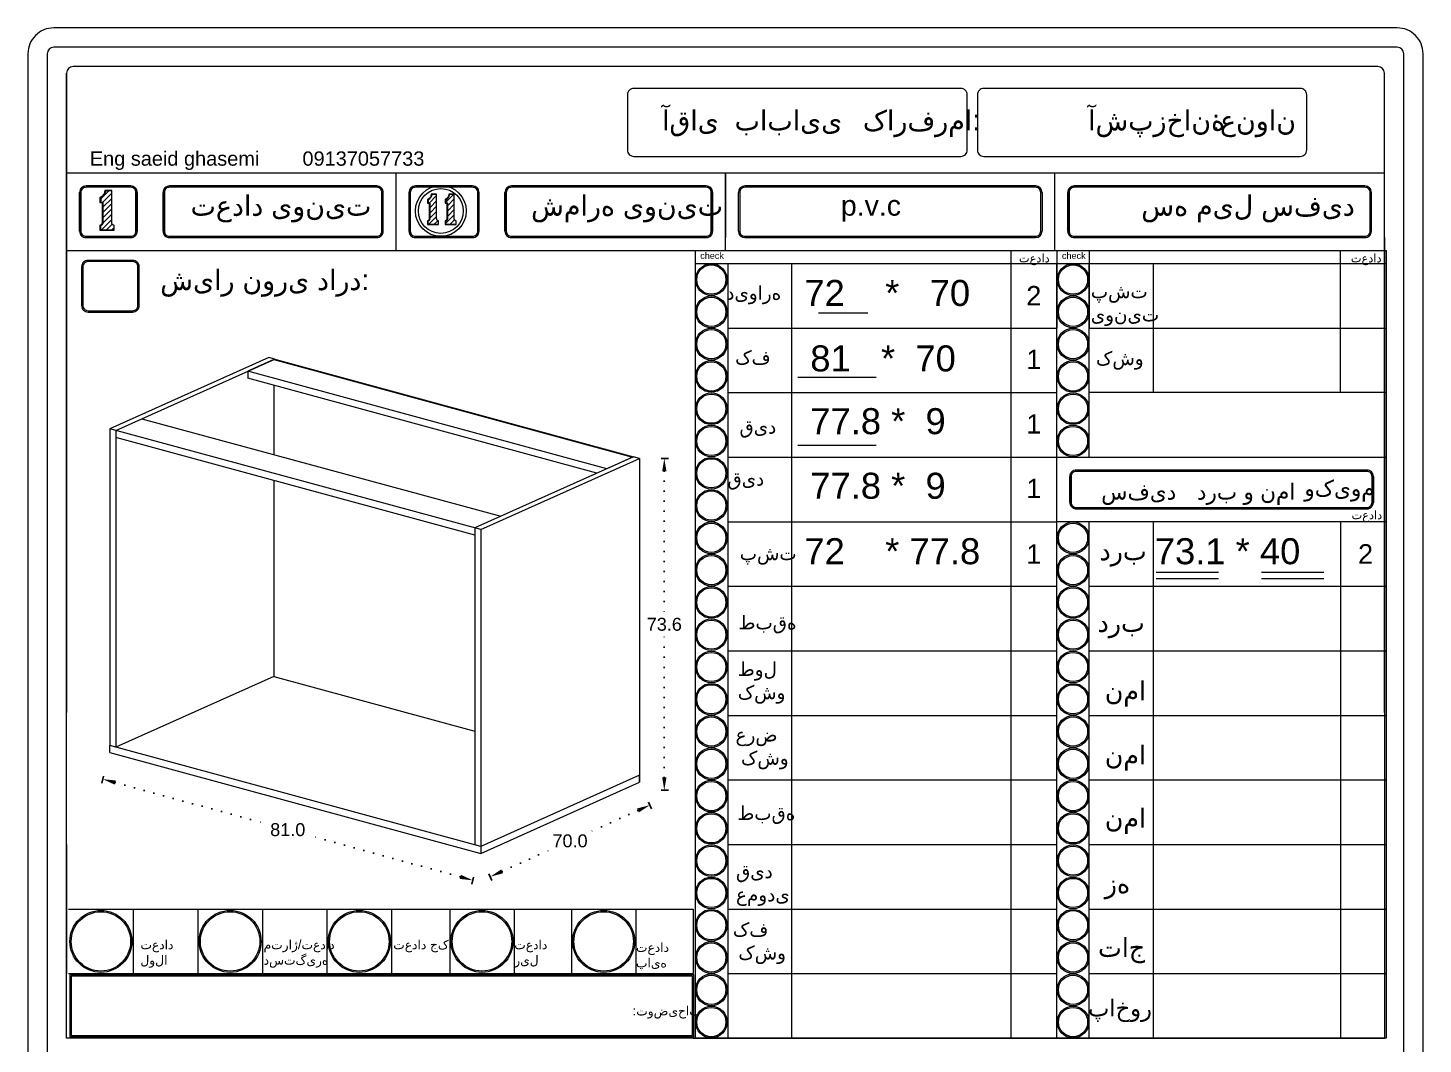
# Model space of a CAD drawing. Header units: inches. Extents: x 352 to 11605, y -941 to 2503.
# Drawn here: x 10540.4 to 10972.4, y 1257 to 1571.8 of the extents above; entities that cross this region are included whole.
import ezdxf

# ---------------------------------------------------------------- set-up
doc = ezdxf.new("R2010")
doc.units = ezdxf.units.IN
doc.header["$MEASUREMENT"] = 0
doc.linetypes.add('ACAD_ISO07W100', pattern=[3, 0, -3])
doc.styles.get("Standard").update_dxf_attribs({"font": 'arial.ttf'})
doc.dimstyles.new('ISO-25', dxfattribs={"dimtxt": 4, "dimasz": 4, "dimexe": 1.25, "dimexo": 0.625, "dimtad": 1, "dimtih": 1, "dimtoh": 1, "dimdec": 1, "dimtxsty": 'Standard', "dimcen": 2.5, "dimadec": 0, "dimazin": 0, "dimtfac": 1, "dimtdec": 1, "dimtmove": 0, "dimatfit": 3, "dimfxl": 1, "dimfxlon": 1, "dimarcsym": 0})
pattern_1 = [(45, (10098.6204, 2061.2875), (-0.8148213, 0.8148213), [])]

# ---------------------------------------------------------------- blocks, each defined once
blk = doc.blocks.new('*D168')
at = {"color": 0, "lineweight": -2, "transparency": 16777216}
for p, q in [((10736.45, 1438.44), (10738.7, 1438.44)), ((10736.45, 1335.61), (10738.7, 1335.61))]:
    blk.add_line(p, q, dxfattribs=at)
at = {"color": 0, "linetype": 'ACAD_ISO07W100', "lineweight": -2, "transparency": 16777216}
for p, q in [((10737.45, 1434.44), (10737.45, 1389.69)), ((10737.45, 1339.61), (10737.45, 1384.36))]:
    blk.add_line(p, q, dxfattribs=at)
at = {"color": 0, "transparency": 16777216}
for points in [[(10736.79, 1434.44), (10738.12, 1434.44), (10737.45, 1438.44)], [(10736.79, 1339.61), (10738.12, 1339.61), (10737.45, 1335.61)]]:
    blk.add_solid(points, dxfattribs=at)
at = {"layer": 'Defpoints', "color": 0, "transparency": 16777216}
for p in [(10729.76, 1438.44), (10737.45, 1438.44), (10730.88, 1335.61)]:
    blk.add_point(p, dxfattribs=at)
at = {"color": 0, "lineweight": 20, "transparency": 16777216, "insert": (10737.45, 1387.02), "char_height": 4, "attachment_point": 5}
blk.add_mtext('73.6', dxfattribs=at)
blk = doc.blocks.new('*D166')
at = {"color": 0, "lineweight": -2, "transparency": 16777216}
for p, q in [((10732.53, 1331.93), (10733.45, 1329.88)), ((10683.16, 1309.77), (10684.08, 1307.72))]:
    blk.add_line(p, q, dxfattribs=at)
at = {"color": 0, "linetype": 'ACAD_ISO07W100', "lineweight": -2, "transparency": 16777216}
for p, q in [((10729.29, 1329.38), (10714.05, 1322.54)), ((10687.22, 1310.5), (10702.46, 1317.34))]:
    blk.add_line(p, q, dxfattribs=at)
at = {"color": 0, "transparency": 16777216}
for points in [[(10729.02, 1329.99), (10729.57, 1328.77), (10732.94, 1331.02)], [(10686.95, 1311.11), (10687.49, 1309.89), (10683.57, 1308.86)]]:
    blk.add_solid(points, dxfattribs=at)
at = {"layer": 'Defpoints', "color": 0, "transparency": 16777216}
for p in [(10729.76, 1338.12), (10680.39, 1315.96), (10683.57, 1308.86)]:
    blk.add_point(p, dxfattribs=at)
at = {"color": 0, "lineweight": 20, "transparency": 16777216, "insert": (10708.26, 1319.94), "char_height": 4, "attachment_point": 5}
blk.add_mtext('70.0', dxfattribs=at)
blk = doc.blocks.new('*D167')
at = {"color": 0, "lineweight": -2, "transparency": 16777216}
for p, q in [((10563.84, 1340.04), (10563.25, 1337.87)), ((10678.4, 1308.71), (10677.81, 1306.54))]:
    blk.add_line(p, q, dxfattribs=at)
at = {"color": 0, "linetype": 'ACAD_ISO07W100', "lineweight": -2, "transparency": 16777216}
for p, q in [((10567.43, 1338.02), (10615.04, 1325)), ((10674.28, 1308.8), (10626.67, 1321.82))]:
    blk.add_line(p, q, dxfattribs=at)
at = {"color": 0, "transparency": 16777216}
for points in [[(10567.61, 1338.66), (10567.26, 1337.38), (10563.58, 1339.07)], [(10674.46, 1309.45), (10674.11, 1308.16), (10678.14, 1307.75)]]:
    blk.add_solid(points, dxfattribs=at)
at = {"layer": 'Defpoints', "color": 0, "transparency": 16777216}
for p in [(10565.82, 1347.29), (10563.58, 1339.07), (10680.39, 1315.96)]:
    blk.add_point(p, dxfattribs=at)
at = {"color": 0, "lineweight": 20, "transparency": 16777216, "insert": (10620.86, 1323.41), "char_height": 4, "attachment_point": 5}
blk.add_mtext('81.0', dxfattribs=at)

msp = doc.modelspace()

# ---------------------------------------------------------------- hatches: boundary and pattern name
at = {"lineweight": 20}
h = msp.add_hatch(dxfattribs=at)
h.set_pattern_fill('ANSI31', color=256, scale=9.218651)
h.set_pattern_definition([(45, (9817.1403, 2060.4169), (-0.8148213, 0.8148213), [])])
h.paths.add_polyline_path([(10566.91, 1510.67), (10566.82, 1510.71), (10566.73, 1510.76), (10566.65, 1510.83), (10566.58, 1510.9), (10566.52, 1510.98), (10566.47, 1511.06), (10566.43, 1511.15), (10566.4, 1511.25), (10566.38, 1511.35), (10566.38, 1511.45), (10566.38, 1521.37), (10564.52, 1521.37), (10564.49, 1521.14), (10564.44, 1520.91), (10564.37, 1520.69), (10564.29, 1520.47), (10564.18, 1520.26), (10564.06, 1520.07), (10563.92, 1519.88), (10563.77, 1519.7), (10563.6, 1519.54), (10563.41, 1519.4), (10563.22, 1519.27), (10563.01, 1519.16), (10563.01, 1517.75), (10563.42, 1517.75), (10563.73, 1517.73), (10563.73, 1511.49), (10563.71, 1511.39), (10563.69, 1511.3), (10563.66, 1511.21), (10563.62, 1511.12), (10563.56, 1511.03), (10563.51, 1510.96), (10563.44, 1510.89), (10563.36, 1510.83), (10563.28, 1510.77), (10563.2, 1510.72), (10563.11, 1510.69), (10563.01, 1510.66), (10563.01, 1509.23), (10567.1, 1509.23), (10567.1, 1510.61), (10567, 1510.63)])
h = msp.add_hatch(dxfattribs=at)
h.set_pattern_fill('ANSI31', color=256, scale=9.218651)
h.set_pattern_definition(pattern_1)
h.paths.add_polyline_path([(10667.37, 1512.05), (10667.3, 1512.08), (10667.23, 1512.12), (10667.17, 1512.17), (10667.12, 1512.22), (10667.07, 1512.28), (10667.03, 1512.35), (10667, 1512.42), (10666.98, 1512.49), (10666.97, 1512.57), (10666.96, 1512.65), (10666.96, 1520.29), (10665.53, 1520.29), (10665.51, 1520.11), (10665.47, 1519.93), (10665.42, 1519.76), (10665.35, 1519.59), (10665.27, 1519.43), (10665.18, 1519.28), (10665.07, 1519.14), (10664.95, 1519), (10664.82, 1518.88), (10664.68, 1518.77), (10664.53, 1518.67), (10664.37, 1518.58), (10664.37, 1517.5), (10664.68, 1517.5), (10664.92, 1517.48), (10664.92, 1512.68), (10664.91, 1512.6), (10664.89, 1512.53), (10664.87, 1512.46), (10664.84, 1512.39), (10664.8, 1512.33), (10664.75, 1512.27), (10664.7, 1512.22), (10664.64, 1512.17), (10664.58, 1512.13), (10664.51, 1512.09), (10664.44, 1512.06), (10664.37, 1512.04), (10664.37, 1510.94), (10667.52, 1510.94), (10667.52, 1512.01), (10667.44, 1512.02)])
h = msp.add_hatch(dxfattribs=at)
h.set_pattern_fill('ANSI31', color=256, scale=9.218651)
h.set_pattern_definition(pattern_1)
h.paths.add_polyline_path([(10672.83, 1512.05), (10672.76, 1512.08), (10672.7, 1512.12), (10672.64, 1512.17), (10672.58, 1512.22), (10672.54, 1512.28), (10672.5, 1512.35), (10672.47, 1512.42), (10672.44, 1512.49), (10672.43, 1512.57), (10672.43, 1512.65), (10672.43, 1520.29), (10670.99, 1520.29), (10670.97, 1520.11), (10670.93, 1519.93), (10670.88, 1519.76), (10670.82, 1519.59), (10670.74, 1519.43), (10670.64, 1519.28), (10670.53, 1519.14), (10670.41, 1519), (10670.28, 1518.88), (10670.14, 1518.77), (10669.99, 1518.67), (10669.84, 1518.58), (10669.84, 1517.5), (10670.15, 1517.5), (10670.38, 1517.48), (10670.38, 1512.68), (10670.37, 1512.6), (10670.36, 1512.53), (10670.33, 1512.46), (10670.3, 1512.39), (10670.26, 1512.33), (10670.21, 1512.27), (10670.16, 1512.22), (10670.1, 1512.17), (10670.04, 1512.13), (10669.98, 1512.09), (10669.91, 1512.06), (10669.84, 1512.04), (10669.84, 1510.94), (10672.98, 1510.94), (10672.98, 1512.01), (10672.91, 1512.02)])

# ---------------------------------------------------------------- linework, layer by layer
for p, q in [((10552.4, 1258.82), (10552.4, 1557.79)), ((10960.4, 1526.82), (10552.4, 1526.82)), ((10552.4, 1347.83), (10552.4, 1526.82)), ((10654.4, 1502.82), (10654.4, 1526.82)), ((10756.4, 1502.82), (10756.4, 1526.82)), ((10756.4, 1526.82), (10756.4, 1506.82)), ((10858.4, 1502.82), (10858.4, 1526.82)), ((10556.4, 1508.82), (10556.4, 1520.82)), ((10572.25, 1522.82), (10558.4, 1522.82)), ((10574.25, 1520.82), (10574.25, 1508.82)), ((10582.25, 1508.82), (10582.25, 1520.82)), ((10648.4, 1522.82), (10584.25, 1522.82)), ((10650.4, 1508.82), (10650.4, 1520.82)), ((10658.4, 1520.82), (10658.4, 1508.82)), ((10678.11, 1522.82), (10660.4, 1522.82)), ((10680.11, 1508.82), (10680.11, 1520.82)), ((10688.11, 1508.82), (10688.11, 1520.82)), ((10750.4, 1522.82), (10690.11, 1522.82)), ((10752.4, 1520.82), (10752.4, 1508.82)), ((10760.4, 1508.82), (10760.4, 1520.82)), ((10852.4, 1522.82), (10762.4, 1522.82)), ((10854.4, 1520.82), (10854.4, 1508.82)), ((10862.4, 1508.82), (10862.4, 1520.82)), ((10954.4, 1522.82), (10864.4, 1522.82)), ((10956.4, 1508.82), (10956.4, 1520.82)), ((10563.01, 1519.16), (10563.01, 1517.75)), ((10664.37, 1518.58), (10664.37, 1517.5)), ((10669.84, 1518.58), (10669.84, 1517.5)), ((10563.01, 1509.23), (10567.1, 1509.23)), ((10664.37, 1510.94), (10667.52, 1510.94)), ((10669.84, 1510.94), (10672.98, 1510.94)), ((10558.4, 1506.82), (10572.25, 1506.82)), ((10648.4, 1506.82), (10584.25, 1506.82)), ((10660.4, 1506.82), (10678.11, 1506.82)), ((10750.4, 1506.82), (10690.11, 1506.82)), ((10762.4, 1506.82), (10852.4, 1506.82)), ((10864.4, 1506.82), (10954.4, 1506.82)), ((10960.4, 1506.82), (10960.4, 1258.82)), ((10552.4, 1502.82), (10960.4, 1502.82)), ((10747.01, 1502.82), (10747.01, 1498.82)), ((10844.83, 1258.82), (10844.83, 1502.82)), ((10859.01, 1502.82), (10859.01, 1478.82)), ((10869.01, 1502.82), (10869.01, 1478.82)), ((10946.79, 1458.82), (10946.79, 1502.82)), ((10747.01, 1498.82), (10961.01, 1498.82)), ((10747.06, 1258.95), (10747.06, 1498.95)), ((10757.27, 1258.82), (10757.27, 1498.82)), ((10776.82, 1498.82), (10776.82, 1258.82)), ((10859.01, 1342.82), (10859.01, 1498.82)), ((10859.01, 1258.82), (10859.01, 1498.82)), ((10869.01, 1458.82), (10869.01, 1498.82)), ((10869.01, 1438.82), (10869.01, 1498.82)), ((10869.01, 1438.82), (10869.01, 1498.82)), ((10869.01, 1498.82), (10869.01, 1478.82)), ((10888.82, 1498.82), (10888.82, 1458.82)), ((10785.17, 1483.57), (10800.5, 1483.57)), ((10757.27, 1478.82), (10859.01, 1478.82)), ((10869.01, 1478.82), (10961.01, 1478.82)), ((10778.83, 1463.57), (10803.05, 1463.57)), ((10757.27, 1458.82), (10859.01, 1458.82)), ((10961.01, 1458.82), (10869.01, 1458.82)), ((10757.27, 1438.82), (10961.01, 1438.82)), ((10778.83, 1442.57), (10803.05, 1442.57)), ((10955.01, 1434.82), (10865.01, 1434.82)), ((10863.01, 1424.82), (10863.01, 1432.82)), ((10957.01, 1432.82), (10957.01, 1424.82)), ((10955.01, 1422.82), (10865.01, 1422.82)), ((10757.27, 1418.82), (10859.01, 1418.82)), ((10961.01, 1418.82), (10859.01, 1418.82)), ((10869.01, 1258.82), (10869.01, 1418.82)), ((10888.82, 1418.82), (10888.82, 1318.82)), ((10946.79, 1418.82), (10946.79, 1258.82)), ((10889.7, 1403.21), (10909.04, 1403.21)), ((10889.7, 1401.2), (10909.04, 1401.2)), ((10922.33, 1403.21), (10941.67, 1403.21)), ((10922.33, 1401.2), (10941.67, 1401.2)), ((10757.27, 1398.82), (10859.01, 1398.82)), ((10757.27, 1398.82), (10776.82, 1398.82)), ((10869.01, 1398.82), (10961.01, 1398.82)), ((10888.82, 1398.82), (10888.82, 1298.82)), ((10757.27, 1378.82), (10776.82, 1378.82)), ((10757.27, 1378.82), (10859.01, 1378.82)), ((10869.01, 1378.82), (10961.01, 1378.82)), ((10888.82, 1378.82), (10888.82, 1278.82)), ((10757.27, 1358.82), (10859.01, 1358.82)), ((10869.01, 1358.82), (10961.01, 1358.82)), ((10888.82, 1358.82), (10888.82, 1258.82)), ((10757.27, 1338.82), (10859.01, 1338.82)), ((10844.83, 1338.82), (10859.01, 1338.82)), ((10869.01, 1338.82), (10961.01, 1338.82)), ((10552.4, 1318.82), (10552.4, 1278.82)), ((10757.27, 1318.82), (10859.01, 1318.82)), ((10869.01, 1318.82), (10961.01, 1318.82)), ((10553.01, 1298.82), (10746.39, 1298.82)), ((10573.01, 1298.82), (10573.01, 1278.82)), ((10593.01, 1298.82), (10593.01, 1278.82)), ((10613.01, 1298.82), (10613.01, 1278.82)), ((10633.01, 1298.82), (10633.01, 1278.82)), ((10653.01, 1298.82), (10653.01, 1278.82)), ((10671, 1298.82), (10671, 1278.82)), ((10691, 1298.82), (10691, 1278.82)), ((10708.68, 1298.82), (10708.68, 1278.82)), ((10728.68, 1298.82), (10728.68, 1278.82)), ((10746.39, 1298.82), (10746.39, 1278.82)), ((10757.27, 1298.82), (10859.01, 1298.82)), ((10869.01, 1298.82), (10961.01, 1298.82)), ((10553.01, 1278.82), (10746.39, 1278.82)), ((10757.27, 1278.82), (10859.01, 1278.82)), ((10869.01, 1278.82), (10961.01, 1278.82)), ((10746.4, 1258.82), (10552.4, 1258.82)), ((10746.4, 1258.82), (10858.4, 1258.82)), ((10746.4, 1258.82), (10960.4, 1258.82)), ((10747.01, 1258.82), (10859.01, 1258.82))]:
    msp.add_line(p, q, dxfattribs=at)
at = {"linetype": 'Continuous', "lineweight": 20, "extrusion": (5.55112e-17, 0.936966, 0.34942)}
for p, q in [((10614.98, 1469.66), (10565.82, 1447.61)), ((10567.66, 1447.11), (10616.81, 1469.17)), ((10616.55, 1469.04), (10608.5, 1465.44)), ((10616.81, 1469.17), (10614.98, 1469.66)), ((10616.81, 1469.17), (10616.55, 1469.04)), ((10727.65, 1438.82), (10616.55, 1469.04)), ((10616.55, 1469.04), (10727.65, 1438.82)), ((10616.81, 1469.17), (10727.92, 1438.94)), ((10608.5, 1465.44), (10608.5, 1463.25)), ((10719.61, 1435.21), (10608.5, 1465.44)), ((10716.58, 1433.85), (10608.5, 1463.25)), ((10616.55, 1461.07), (10616.55, 1439.6)), ((10680.6, 1416.38), (10565.82, 1447.61)), ((10565.82, 1447.61), (10565.82, 1349.47)), ((10575.7, 1450.72), (10686.81, 1420.49)), ((10567.66, 1447.11), (10567.66, 1348.97)), ((10678.76, 1414.7), (10567.66, 1444.93)), ((10727.92, 1438.94), (10678.76, 1416.88)), ((10727.65, 1438.82), (10719.61, 1435.21)), ((10727.92, 1438.94), (10727.65, 1438.82)), ((10729.76, 1438.44), (10727.92, 1438.94)), ((10680.6, 1416.38), (10729.76, 1438.44)), ((10729.76, 1438.44), (10729.76, 1338.12)), ((10729.76, 1438.44), (10729.76, 1340.3)), ((10616.55, 1431.62), (10616.55, 1370.91)), ((10678.76, 1416.88), (10678.76, 1318.74)), ((10680.6, 1416.38), (10680.6, 1318.24)), ((10616.55, 1370.91), (10567.66, 1348.97)), ((10616.55, 1370.91), (10678.76, 1353.98)), ((10680.6, 1318.24), (10565.82, 1349.47)), ((10565.82, 1347.29), (10565.82, 1349.47)), ((10567.66, 1348.97), (10565.82, 1349.47)), ((10565.82, 1347.29), (10680.6, 1316.06)), ((10729.76, 1340.3), (10680.6, 1318.24)), ((10729.76, 1340.3), (10680.6, 1318.24)), ((10729.76, 1338.12), (10729.76, 1340.3)), ((10680.6, 1316.06), (10729.76, 1338.12)), ((10680.6, 1318.24), (10678.76, 1318.74)), ((10680.6, 1318.24), (10680.6, 1316.06))]:
    msp.add_line(p, q, dxfattribs=at)
at = {"lineweight": 20}
for points in [[(10548.4, 965.79), (10964.4, 965.79, 0.414214), (10972.4, 973.79), (10972.4, 1563.79, 0.414214), (10964.4, 1571.79), (10548.4, 1571.79, 0.414214), (10540.4, 1563.79), (10540.4, 973.79, 0.414214)], [(10548.4, 971.79), (10964.4, 971.79, 0.414214), (10966.4, 973.79), (10966.4, 1563.79, 0.414214), (10964.4, 1565.79), (10548.4, 1565.79, 0.414214), (10546.4, 1563.79), (10546.4, 973.79, 0.414214)], [(10831.25, 1551.03, 0.414214), (10829.25, 1553.03), (10728.01, 1553.03, 0.414214), (10726.01, 1551.03), (10726.01, 1534, 0.414214), (10728.01, 1532), (10829.25, 1532, 0.414214), (10831.25, 1534)], [(10836.38, 1532), (10934.38, 1532, 0.414214), (10936.38, 1534), (10936.38, 1551.03, 0.414214), (10934.38, 1553.03), (10836.38, 1553.03, 0.414214), (10834.38, 1551.03), (10834.38, 1534, 0.414214)], [(10936.38, 1551.03, 0.414214), (10934.38, 1553.03), (10836.38, 1553.03, 0.414214), (10834.38, 1551.03), (10834.38, 1534, 0.414214), (10836.38, 1532), (10934.38, 1532, 0.414214), (10936.38, 1534)], [(10574.25, 1520.82, 0.414214), (10572.25, 1522.82), (10558.4, 1522.82, 0.414214), (10556.4, 1520.82), (10556.4, 1508.82, 0.414214), (10558.4, 1506.82), (10572.25, 1506.82, 0.414214), (10574.25, 1508.82)], [(10573.85, 1520.82, 0.414214), (10572.25, 1522.42), (10558.4, 1522.42, 0.414214), (10556.8, 1520.82), (10556.8, 1508.82, 0.414214), (10558.4, 1507.22), (10572.25, 1507.22, 0.414214), (10573.85, 1508.82)], [(10650.4, 1520.82, 0.414214), (10648.4, 1522.82), (10584.25, 1522.82, 0.414214), (10582.25, 1520.82), (10582.25, 1508.82, 0.414214), (10584.25, 1506.82), (10648.4, 1506.82, 0.414214), (10650.4, 1508.82)], [(10650, 1520.82, 0.414214), (10648.4, 1522.42), (10584.25, 1522.42, 0.414214), (10582.65, 1520.82), (10582.65, 1508.82, 0.414214), (10584.25, 1507.22), (10648.4, 1507.22, 0.414214), (10650, 1508.82)], [(10680.11, 1520.82, 0.414214), (10678.11, 1522.82), (10660.4, 1522.82, 0.414214), (10658.4, 1520.82), (10658.4, 1508.82, 0.414214), (10660.4, 1506.82), (10678.11, 1506.82, 0.414214), (10680.11, 1508.82)], [(10679.71, 1520.82, 0.414214), (10678.11, 1522.42), (10660.4, 1522.42, 0.414214), (10658.8, 1520.82), (10658.8, 1508.82, 0.414214), (10660.4, 1507.22), (10678.11, 1507.22, 0.414214), (10679.71, 1508.82)], [(10752.4, 1520.82, 0.414214), (10750.4, 1522.82), (10690.11, 1522.82, 0.414214), (10688.11, 1520.82), (10688.11, 1508.82, 0.414214), (10690.11, 1506.82), (10750.4, 1506.82, 0.414214), (10752.4, 1508.82)], [(10752, 1520.82, 0.414214), (10750.4, 1522.42), (10690.11, 1522.42, 0.414214), (10688.51, 1520.82), (10688.51, 1508.82, 0.414214), (10690.11, 1507.22), (10750.4, 1507.22, 0.414214), (10752, 1508.82)], [(10854, 1520.82, 0.414214), (10852.4, 1522.42), (10762.4, 1522.42, 0.414214), (10760.8, 1520.82), (10760.8, 1508.82, 0.414214), (10762.4, 1507.22), (10852.4, 1507.22, 0.414214), (10854, 1508.82)], [(10956.4, 1520.82, 0.414214), (10954.4, 1522.82), (10864.4, 1522.82, 0.414214), (10862.4, 1520.82), (10862.4, 1508.82, 0.414214), (10864.4, 1506.82), (10954.4, 1506.82, 0.414214), (10956.4, 1508.82)], [(10956, 1520.82, 0.414214), (10954.4, 1522.42), (10864.4, 1522.42, 0.414214), (10862.8, 1520.82), (10862.8, 1508.82, 0.414214), (10864.4, 1507.22), (10954.4, 1507.22, 0.414214), (10956, 1508.82)], [(10574.85, 1497.78, 0.414214), (10572.85, 1499.78), (10559.01, 1499.78, 0.414214), (10557.01, 1497.78), (10557.01, 1485.78, 0.414214), (10559.01, 1483.78), (10572.85, 1483.78, 0.414214), (10574.85, 1485.78)], [(10574.85, 1497.78, 0.414214), (10572.85, 1499.78), (10559.01, 1499.78, 0.414214), (10557.01, 1497.78), (10557.01, 1485.78, 0.414214), (10559.01, 1483.78), (10572.85, 1483.78, 0.414214), (10574.85, 1485.78)], [(10574.45, 1497.78, 0.414214), (10572.85, 1499.38), (10559.01, 1499.38, 0.414214), (10557.41, 1497.78), (10557.41, 1485.78, 0.414214), (10559.01, 1484.18), (10572.85, 1484.18, 0.414214), (10574.45, 1485.78)], [(10574.45, 1497.78, 0.414214), (10572.85, 1499.38), (10559.01, 1499.38, 0.414214), (10557.41, 1497.78), (10557.41, 1485.78, 0.414214), (10559.01, 1484.18), (10572.85, 1484.18, 0.414214), (10574.45, 1485.78)], [(10957.01, 1432.82, 0.414214), (10955.01, 1434.82), (10865.01, 1434.82, 0.414214), (10863.01, 1432.82), (10863.01, 1424.82, 0.414214), (10865.01, 1422.82), (10955.01, 1422.82, 0.414214), (10957.01, 1424.82)], [(10956.61, 1432.82, 0.414214), (10955.01, 1434.42), (10865.01, 1434.42, 0.414214), (10863.41, 1432.82), (10863.41, 1424.82, 0.414214), (10865.01, 1423.22), (10955.01, 1423.22, 0.414214), (10956.61, 1424.82)]]:
    msp.add_lwpolyline(points, format="xyb", close=True, dxfattribs=at)
for points in [[(10960.4, 1359.76), (10960.4, 1557.79, 0.414214), (10958.4, 1559.79), (10554.4, 1559.79, 0.414214), (10552.4, 1557.79), (10552.4, 1359.76)], [(10831.25, 1551.03, 0.414214), (10829.25, 1553.03), (10728.01, 1553.03, 0.414214), (10726.01, 1551.03), (10726.01, 1534, 0.414214), (10728.01, 1532), (10829.25, 1532, 0.414214), (10831.25, 1534), (10831.25, 1551.03)]]:
    msp.add_lwpolyline(points, format="xyb", dxfattribs=at)
for points in [[(10562.7, 1509.17), (10567.1, 1509.17), (10567.1, 1509.23), (10567.1, 1510.61), (10567, 1510.63), (10566.91, 1510.67), (10566.82, 1510.71), (10566.73, 1510.76), (10566.65, 1510.83), (10566.58, 1510.9), (10566.52, 1510.98), (10566.47, 1511.06), (10566.43, 1511.15), (10566.4, 1511.25), (10566.38, 1511.35), (10566.38, 1511.45), (10566.38, 1521.37), (10566.38, 1521.43), (10564.21, 1521.43), (10564.19, 1521.2), (10564.14, 1520.97), (10564.07, 1520.74), (10563.98, 1520.52), (10563.88, 1520.31), (10563.75, 1520.11), (10563.61, 1519.92), (10563.46, 1519.74), (10563.29, 1519.58), (10563.1, 1519.44), (10562.9, 1519.31), (10562.7, 1519.19), (10562.7, 1517.75), (10563.01, 1517.75), (10563.42, 1517.75), (10563.42, 1511.45), (10563.41, 1511.35), (10563.38, 1511.26), (10563.35, 1511.16), (10563.31, 1511.07), (10563.25, 1510.99), (10563.19, 1510.91), (10563.13, 1510.84), (10563.05, 1510.78), (10562.97, 1510.72), (10562.88, 1510.68), (10562.79, 1510.64), (10562.7, 1510.61), (10562.7, 1509.17), (10563.01, 1509.23), (10563.01, 1510.66), (10563.11, 1510.69), (10563.2, 1510.72), (10563.28, 1510.77), (10563.36, 1510.83), (10563.44, 1510.89), (10563.51, 1510.96), (10563.56, 1511.03), (10563.62, 1511.12), (10563.66, 1511.21), (10563.69, 1511.3), (10563.71, 1511.39), (10563.73, 1511.49), (10563.73, 1517.73), (10563.42, 1517.75)], [(10562.7, 1519.19), (10563.01, 1519.16), (10563.22, 1519.27), (10563.41, 1519.4), (10563.6, 1519.54), (10563.77, 1519.7), (10563.92, 1519.88), (10564.06, 1520.07), (10564.18, 1520.26), (10564.29, 1520.47), (10564.37, 1520.69), (10564.44, 1520.91), (10564.49, 1521.14), (10564.52, 1521.37)], [(10564.21, 1521.43), (10564.52, 1521.37), (10566.38, 1521.37)], [(10664.13, 1510.9), (10667.52, 1510.9), (10667.52, 1510.94), (10667.52, 1512.01), (10667.44, 1512.02), (10667.37, 1512.05), (10667.3, 1512.08), (10667.23, 1512.12), (10667.17, 1512.17), (10667.12, 1512.22), (10667.07, 1512.28), (10667.03, 1512.35), (10667, 1512.42), (10666.98, 1512.49), (10666.97, 1512.57), (10666.96, 1512.65), (10666.96, 1520.29), (10666.96, 1520.33), (10665.3, 1520.33), (10665.27, 1520.15), (10665.24, 1519.97), (10665.19, 1519.8), (10665.12, 1519.63), (10665.04, 1519.47), (10664.94, 1519.32), (10664.83, 1519.17), (10664.71, 1519.03), (10664.58, 1518.91), (10664.44, 1518.8), (10664.29, 1518.7), (10664.13, 1518.61), (10664.13, 1517.5), (10664.37, 1517.5), (10664.68, 1517.5), (10664.68, 1512.65), (10664.67, 1512.57), (10664.65, 1512.5), (10664.63, 1512.43), (10664.6, 1512.36), (10664.56, 1512.3), (10664.51, 1512.24), (10664.46, 1512.18), (10664.4, 1512.13), (10664.34, 1512.09), (10664.27, 1512.05), (10664.2, 1512.03), (10664.13, 1512.01), (10664.13, 1510.9), (10664.37, 1510.94), (10664.37, 1512.04), (10664.44, 1512.06), (10664.51, 1512.09), (10664.58, 1512.13), (10664.64, 1512.17), (10664.7, 1512.22), (10664.75, 1512.27), (10664.8, 1512.33), (10664.84, 1512.39), (10664.87, 1512.46), (10664.89, 1512.53), (10664.91, 1512.6), (10664.92, 1512.68), (10664.92, 1517.48), (10664.68, 1517.5)], [(10664.13, 1518.61), (10664.37, 1518.58), (10664.53, 1518.67), (10664.68, 1518.77), (10664.82, 1518.88), (10664.95, 1519), (10665.07, 1519.14), (10665.18, 1519.28), (10665.27, 1519.43), (10665.35, 1519.59), (10665.42, 1519.76), (10665.47, 1519.93), (10665.51, 1520.11), (10665.53, 1520.29)], [(10665.3, 1520.33), (10665.53, 1520.29), (10666.96, 1520.29)], [(10669.59, 1510.9), (10672.98, 1510.9), (10672.98, 1510.94), (10672.98, 1512.01), (10672.91, 1512.02), (10672.83, 1512.05), (10672.76, 1512.08), (10672.7, 1512.12), (10672.64, 1512.17), (10672.58, 1512.22), (10672.54, 1512.28), (10672.5, 1512.35), (10672.47, 1512.42), (10672.44, 1512.49), (10672.43, 1512.57), (10672.43, 1512.65), (10672.43, 1520.29), (10672.43, 1520.33), (10670.76, 1520.33), (10670.74, 1520.15), (10670.7, 1519.97), (10670.65, 1519.8), (10670.58, 1519.63), (10670.5, 1519.47), (10670.41, 1519.32), (10670.3, 1519.17), (10670.18, 1519.03), (10670.05, 1518.91), (10669.9, 1518.8), (10669.75, 1518.7), (10669.59, 1518.61), (10669.59, 1517.5), (10669.84, 1517.5), (10670.15, 1517.5), (10670.15, 1512.65), (10670.14, 1512.57), (10670.12, 1512.5), (10670.09, 1512.43), (10670.06, 1512.36), (10670.02, 1512.3), (10669.97, 1512.24), (10669.92, 1512.18), (10669.86, 1512.13), (10669.8, 1512.09), (10669.73, 1512.05), (10669.66, 1512.03), (10669.59, 1512.01), (10669.59, 1510.9), (10669.84, 1510.94), (10669.84, 1512.04), (10669.91, 1512.06), (10669.98, 1512.09), (10670.04, 1512.13), (10670.1, 1512.17), (10670.16, 1512.22), (10670.21, 1512.27), (10670.26, 1512.33), (10670.3, 1512.39), (10670.33, 1512.46), (10670.36, 1512.53), (10670.37, 1512.6), (10670.38, 1512.68), (10670.38, 1517.48), (10670.15, 1517.5)], [(10669.59, 1518.61), (10669.84, 1518.58), (10669.99, 1518.67), (10670.14, 1518.77), (10670.28, 1518.88), (10670.41, 1519), (10670.53, 1519.14), (10670.64, 1519.28), (10670.74, 1519.43), (10670.82, 1519.59), (10670.88, 1519.76), (10670.93, 1519.93), (10670.97, 1520.11), (10670.99, 1520.29)], [(10670.76, 1520.33), (10670.99, 1520.29), (10672.43, 1520.29)]]:
    msp.add_lwpolyline(points, dxfattribs=at)
for points in [[(10747.01, 1258.82), (10552.4, 1258.82), (10552.4, 1502.82), (10961.01, 1502.82), (10961.01, 1258.82)], [(10552.4, 1502.82), (10960.4, 1502.82), (10960.4, 1258.82), (10552.4, 1258.82)], [(10746.61, 1278.42), (10553.41, 1278.42), (10553.41, 1259.22), (10746.61, 1259.22)], [(10746.21, 1278.02), (10553.81, 1278.02), (10553.81, 1259.62), (10746.21, 1259.62)]]:
    msp.add_lwpolyline(points, close=True, dxfattribs=at)
for centre, radius in [((10668.26, 1515.08), 7.86), ((10668.26, 1515.08), 6.94), ((10752.01, 1493.82), 4.92), ((10752.01, 1493.82), 4.52), ((10864.01, 1493.82), 4.92), ((10864.01, 1493.82), 4.52), ((10752.01, 1483.82), 4.92), ((10752.01, 1483.82), 4.52), ((10864.01, 1483.82), 4.92), ((10864.01, 1483.82), 4.52), ((10752.01, 1473.82), 4.92), ((10752.01, 1473.82), 4.52), ((10864.01, 1473.82), 4.92), ((10864.01, 1473.82), 4.52), ((10752.01, 1463.82), 4.92), ((10752.01, 1463.82), 4.52), ((10864.01, 1463.82), 4.92), ((10864.01, 1463.82), 4.52), ((10752.01, 1453.82), 4.92), ((10752.01, 1453.82), 4.52), ((10864.01, 1453.82), 4.92), ((10864.01, 1453.82), 4.52), ((10752.01, 1443.82), 4.92), ((10752.01, 1443.82), 4.52), ((10864.01, 1443.82), 4.92), ((10864.01, 1443.82), 4.52), ((10752.01, 1433.82), 4.92), ((10752.01, 1433.82), 4.52), ((10752.01, 1423.82), 4.92), ((10752.01, 1423.82), 4.52), ((10752.01, 1413.82), 4.92), ((10752.01, 1413.82), 4.52), ((10864.01, 1413.82), 4.92), ((10864.01, 1413.82), 4.52), ((10752.01, 1403.82), 4.92), ((10752.01, 1403.82), 4.52), ((10864.01, 1403.82), 4.92), ((10864.01, 1403.82), 4.52), ((10752.01, 1393.82), 4.92), ((10752.01, 1393.82), 4.52), ((10864.01, 1393.82), 4.92), ((10864.01, 1393.82), 4.52), ((10752.01, 1383.82), 4.92), ((10752.01, 1383.82), 4.52), ((10864.01, 1383.82), 4.92), ((10864.01, 1383.82), 4.52), ((10752.01, 1373.82), 4.92), ((10752.01, 1373.82), 4.52), ((10864.01, 1373.82), 4.92), ((10864.01, 1373.82), 4.52), ((10752.01, 1363.82), 4.92), ((10752.01, 1363.82), 4.52), ((10864.01, 1363.82), 4.92), ((10864.01, 1363.82), 4.52), ((10752.01, 1353.82), 4.92), ((10752.01, 1353.82), 4.52), ((10864.01, 1353.82), 4.92), ((10864.01, 1353.82), 4.52), ((10752.01, 1343.82), 4.92), ((10752.01, 1343.82), 4.52), ((10864.01, 1343.82), 4.92), ((10864.01, 1343.82), 4.52), ((10752.01, 1333.82), 4.92), ((10752.01, 1333.82), 4.52), ((10864.01, 1333.82), 4.92), ((10864.01, 1333.82), 4.52), ((10752.01, 1323.82), 4.92), ((10752.01, 1323.82), 4.52), ((10864.01, 1323.82), 4.92), ((10864.01, 1323.82), 4.52), ((10752.01, 1313.82), 4.92), ((10752.01, 1313.82), 4.52), ((10864.01, 1313.82), 4.92), ((10864.01, 1313.82), 4.52), ((10752.01, 1303.82), 4.92), ((10752.01, 1303.82), 4.52), ((10864.01, 1303.82), 4.92), ((10864.01, 1303.82), 4.52), ((10563.01, 1288.82), 9.6), ((10563.01, 1288.82), 9.2), ((10603.01, 1288.82), 9.6), ((10603.01, 1288.82), 9.2), ((10643.01, 1288.82), 9.6), ((10643.01, 1288.82), 9.2), ((10681, 1288.82), 9.6), ((10681, 1288.82), 9.2), ((10718.68, 1288.82), 9.6), ((10718.68, 1288.82), 9.2), ((10752.01, 1293.82), 4.92), ((10752.01, 1293.82), 4.52), ((10864.01, 1293.82), 4.92), ((10864.01, 1293.82), 4.52), ((10752.01, 1283.82), 4.92), ((10752.01, 1283.82), 4.52), ((10864.01, 1283.82), 4.92), ((10864.01, 1283.82), 4.52), ((10752.01, 1273.82), 4.92), ((10864.01, 1273.82), 4.92), ((10752.01, 1273.82), 4.52), ((10864.01, 1273.82), 4.52), ((10752.01, 1263.82), 4.92), ((10752.01, 1263.82), 4.52), ((10864.01, 1263.82), 4.92), ((10864.01, 1263.82), 4.52)]:
    msp.add_circle(centre, radius, dxfattribs=at)
for centre, start, end in [((10558.4, 1520.82), 90, 180), ((10572.25, 1520.82), 0, 90), ((10584.25, 1520.82), 90, 180), ((10648.4, 1520.82), 0, 90), ((10660.4, 1520.82), 90, 180), ((10678.11, 1520.82), 0, 90), ((10690.11, 1520.82), 90, 180), ((10750.4, 1520.82), 0, 90), ((10762.4, 1520.82), 90, 180), ((10852.4, 1520.82), 0, 90), ((10864.4, 1520.82), 90, 180), ((10954.4, 1520.82), 0, 90), ((10558.4, 1508.82), 180, 270), ((10572.25, 1508.82), 270, 0), ((10584.25, 1508.82), 180, 270), ((10648.4, 1508.82), 270, 0), ((10660.4, 1508.82), 180, 270), ((10678.11, 1508.82), 270, 0), ((10690.11, 1508.82), 180, 270), ((10750.4, 1508.82), 270, 0), ((10762.4, 1508.82), 180, 270), ((10852.4, 1508.82), 270, 0), ((10864.4, 1508.82), 180, 270), ((10954.4, 1508.82), 270, 0), ((10865.01, 1432.82), 90, 180), ((10955.01, 1432.82), 0, 90), ((10865.01, 1424.82), 180, 270), ((10955.01, 1424.82), 270, 0)]:
    msp.add_arc(centre, 2, start, end, dxfattribs=at)

# ---------------------------------------------------------------- texts
at = {"lineweight": 20, "attachment_point": 1}
for s, width, gutter_width, heights, insert, char_height in [('آقای  بابایی', 53.2215, 164.79, [0], (10736.73, 1546.33), 6.3113), ('{\\fArial|b0|i0|c178|p34;کارفرما:}', 0.2338, 164.79, [0], (10798.95, 1546.33), 6.3113), ('آشپزخانه', 27.9316, 164.79, [0], (10868.64, 1546.33), 6.311), (':عنوان', 27.9316, 164.79, [0], (10907.08, 1546.33), 6.311), ('{\\fArial|b0|i0|c178|p34;Eng saeid ghasemi}', 79.2452, 164.79, [0], (10559.57, 1533.52), 4.4179), ('{\\fArial|b0|i0|c178|p34;09137057733 }', 65.4498, 164.79, [0], (10625.41, 1533.52), 4.4179), ('{\\fArial|b0|i0|c178|p34;تعداد یونیت}', 65.4498, 164.79, [0], (10590.78, 1519.93), 6.3113), ('{\\fArial|b0|i0|c178|p34;شماره یونیت}', 65.4498, 164.79, [0], (10696.2, 1519.93), 6.3113), ('p.v.c', 27.2323, 164.79, [0], (10792.13, 1519.93), 6.311), ('{\\fArial|b0|i0|c178|p34;سه میل سفید}', 65.4498, 164.79, [0], (10885.14, 1519.93), 6.3113), ('{\\fArial|b0|i0|c178|p34;check}', 8.1204, 164.79, [0], (10748.58, 1502.24), 2.0101), ('{\\fArial|b0|i0|c178|p34;تعداد }', 11.7486, 164.79, [0], (10847.26, 1501.83), 2.6665), ('{\\fArial|b0|i0|c178|p34;check}', 8.423, 164.79, [0], (10860.58, 1502.24), 2.0101), ('{\\fArial|b0|i0|c178|p34;تعداد }', 10.9902, 164.79, [0], (10950.02, 1501.83), 2.6665), ('{\\fArial|b0|i0|c178|p34;شیار نوری دارد:}', 65.4498, 164.79, [0], (10581.38, 1496.89), 6.3113), ('{\\fArial|b0|i0|c178|p34;شیار نوری دارد:}', 65.4498, 164.79, [0], (10581.38, 1496.89), 6.3113), ('{\\fArial|b0|i0|c178|p34;دیواره }', 17.3175, 247.18, [0], (10756.65, 1491.91), 4.3074), ('72    *   70', 61.9823, 462.54, [8.23], (10780.82, 1493.71), 8.0603), ('2{\\fArial|b0|i0|c178|p34; }', 8.5903, 164.79, [0], (10849.53, 1491.84), 6), ('{\\fArial|b0|i0|c178|p34;پشت \\Pیونیت}', 19.3052, 247.18, [0], (10869.51, 1492.36), 4.3074), ('81   *  70', 65.2593, 462.54, [8.23], (10782.65, 1473.44), 8.06), ('{\\fArial|b0|i0|c178|p34;کف }', 15.3367, 247.18, [0], (10759.39, 1471.9), 4.3074), ('1{\\fArial|b0|i0|c178|p34; }', 8.5903, 164.79, [0], (10849.53, 1472.12), 6), ('{\\fArial|b0|i0|c178|p34;کشو }', 17.7019, 247.18, [0], (10871.11, 1471.64), 4.3074), ('77.8 *  9', 66.8047, 462.54, [0], (10782.65, 1453.99), 8.06), ('1', 8.5903, 164.79, [0], (10849.53, 1452.12), 6), ('{\\fArial|b0|i0|c178|p34;قید}', 20.995, 247.18, [0], (10760.74, 1450.43), 4.3074), ('{\\fArial|b0|i0|c178|p34;قید  }', 21.1589, 247.18, [0], (10757.01, 1434.31), 4.3074), ('77.8 *  9', 66.8047, 462.54, [0], (10782.65, 1433.99), 8.06), ('1', 8.5903, 164.79, [0], (10849.53, 1432.12), 6), ('{\\fArial|b0|i0|c178|p34;سفید}', 37.9723, 164.79, [0], (10872.73, 1430.74), 5.0582), ('{\\fArial|b0|i0|c178|p34;درب و نما}', 36.0682, 164.79, [0], (10902.35, 1430.74), 5.0582), ('وکیوم', 17.2431, 132.07, [0], (10935.64, 1431.79), 5.058), ('{\\fArial|b0|i0|c178|p34;تعداد }', 10.7715, 164.79, [0], (10950.23, 1422.27), 2.6665), ('72    * 77.8', 61.9823, 462.54, [8.23], (10780.82, 1413.71), 8.0603), ('73.1 * 40', 65.2593, 462.54, [8.23], (10889.32, 1413.71), 8.06), ('{\\fArial|b0|i0|c178|p34;پشت}', 16.0176, 247.18, [0], (10760.8, 1411.23), 4.3074), ('1{\\fArial|b0|i0|c178|p34; }', 8.5903, 164.79, [0], (10849.53, 1411.84), 6), ('{\\fArial|b0|i0|c178|p34;درب}', 20.6748, 340.12, [0], (10872.2, 1412.82), 5.927), ('2{\\fArial|b0|i0|c178|p34; }', 8.5903, 164.79, [0], (10952.26, 1411.84), 6), ('{\\fArial|b0|i0|c178|p34;طبقه}', 14.1457, 164.79, [0], (10760.43, 1389.78), 4.3074), ('{\\fArial|b0|i0|c178|p34;درب}', 13.4202, 164.79, [0], (10871.62, 1390.61), 5.927), ('{\\fArial|b0|i0|c178|p34;طول \\Pکشو}', 17.6756, 164.79, [0], (10760.2, 1375.34), 4.3074), ('{\\fArial|b0|i0|c178|p34;نما}', 11.1787, 164.79, [0], (10873.86, 1369.44), 5.927), ('{\\fArial|b0|i0|c178|p34;عرض \\P کشو}', 18.5758, 164.79, [0], (10759.52, 1355.03), 4.3074), ('{\\fArial|b0|i0|c178|p34;نما}', 11.1787, 164.79, [0], (10873.86, 1349.54), 5.927), ('{\\fArial|b0|i0|c178|p34;طبقه}', 14.2061, 164.79, [0], (10760.06, 1330.73), 4.3074), ('{\\fArial|b0|i0|c178|p34;نما}', 11.1787, 164.79, [0], (10873.86, 1330.01), 5.927), ('{\\fArial|b0|i0|c178|p34;قید \\Pعمودی}', 14.0099, 164.79, [0], (10759.66, 1312.71), 4.3074), ('{\\fArial|b0|i0|c178|p34;زه}', 11.2031, 164.79, [0], (10873.84, 1309.74), 5.927), ('{\\fArial|b0|i0|c178|p34;کف }\\P{\\fArial|b0|i0|c178|p34; کشو}', 17.5398, 164.79, [0], (10758.69, 1294.7), 4.3074), ('تعداد لولا', 17.7752, 164.79, [0], (10575.23, 1289.27), 2.872), ('متراژ/تعداد\\Pدستگیره', 19.6171, 164.79, [0], (10613.39, 1289.27), 2.8716), ('تعداد جک', 17.466, 164.79, [0], (10653.53, 1289.27), 2.872), ('تعداد ریل', 17.6808, 164.79, [0], (10691, 1289.27), 2.872), ('تعداد پایه', 17.7105, 164.79, [0], (10728.68, 1288.43), 2.872), ('{\\fArial|b0|i0|c178|p34;تاج}', 13.2883, 164.79, [0], (10871.75, 1289.93), 5.927), ('{\\fArial|b0|i0|c178|p34;پاخور}', 12.8103, 147.32, [0], (10868.66, 1270.88), 5.2987), (':توضیحات', 18.5601, 164.79, [0], (10727.65, 1268.74), 2.872)]:
    msp.add_mtext_dynamic_manual_height_columns(s, width=width, gutter_width=gutter_width, heights=heights, dxfattribs=dict(at, insert=insert, char_height=char_height))

# ---------------------------------------------------------------- dimensions: what is measured, and where the dimension line sits
at = {"lineweight": 20}
dim = msp.add_linear_dim(base=(10737.45, 1438.44), p1=(10730.88, 1335.61), p2=(10729.76, 1438.44), angle=270, text='73.6', dimstyle='ISO-25', dxfattribs=at)
dim.commit()
dim.dimension.update_dxf_attribs({"geometry": '*D168', "text_midpoint": (10737.45, 1387.02), "dimtype": 160})
for p1, p2, distance, text, picture, middle in [((10680.39, 1315.96), (10565.82, 1347.29), 8.52, '81.0', '*D167', (10620.86, 1323.41)), ((10729.76, 1338.12), (10680.39, 1315.96), 7.78, '70.0', '*D166', (10708.26, 1319.94))]:
    dim = msp.add_aligned_dim(p1=p1, p2=p2, distance=distance, text=text, dimstyle='ISO-25', dxfattribs=at)
    dim.commit()
    dim.dimension.update_dxf_attribs({"geometry": picture, "text_midpoint": middle})

doc.saveas('drawing.dxf')
